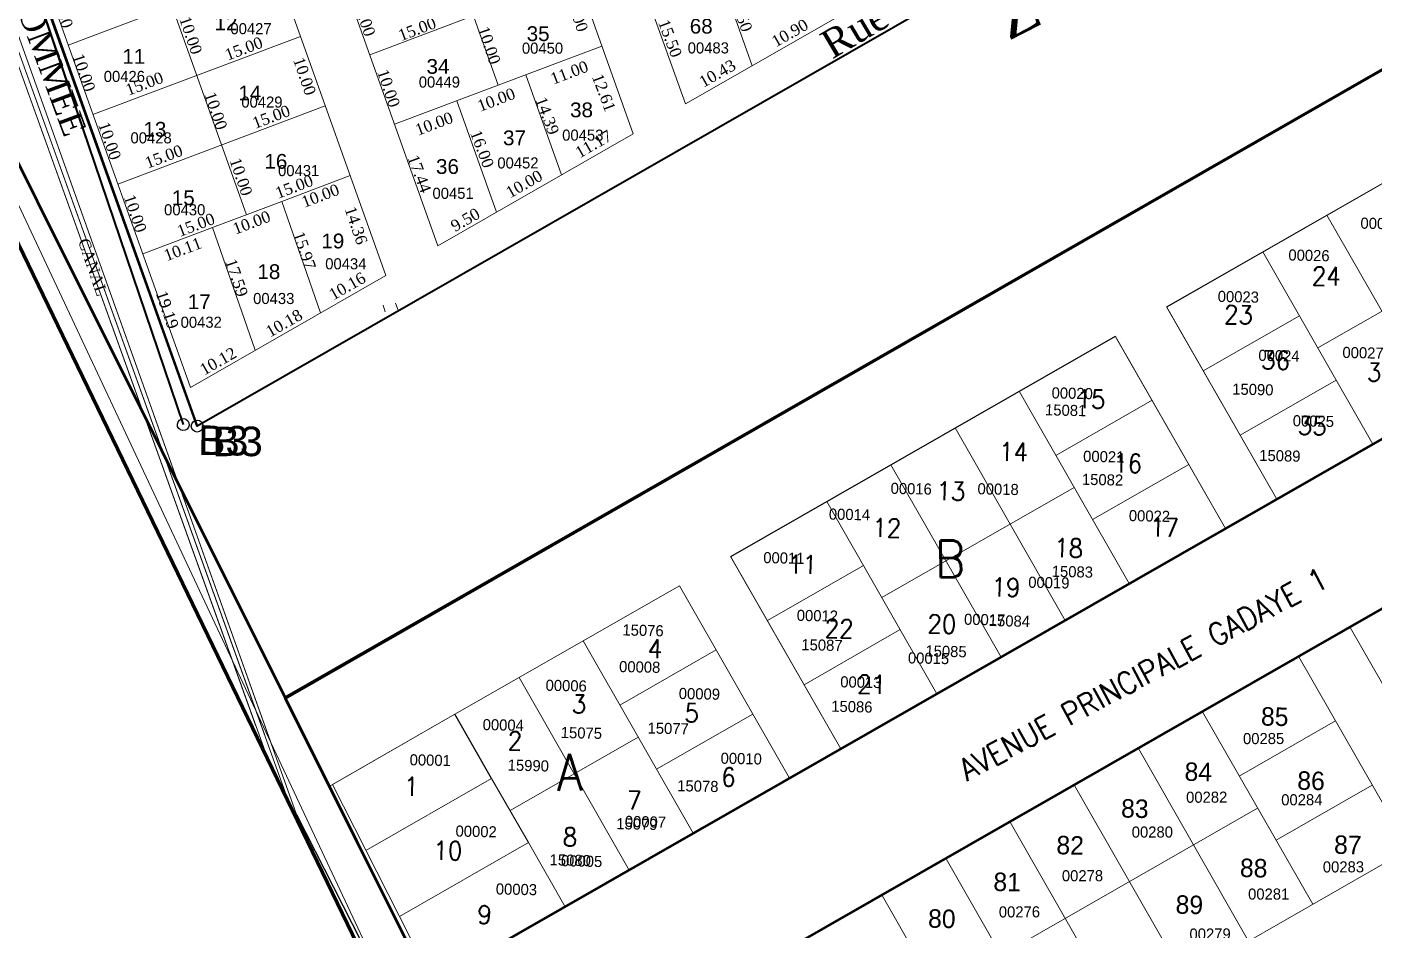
# Model space of a CAD drawing. Header units: metres. Extents: x 245225 to 248406, y 1633796 to 1637634.
# Drawn here: x 245535.7 to 245718.1, y 1636589.2 to 1636711.4 of the extents above; entities that cross this region are included whole.
import ezdxf
from ezdxf.enums import TextEntityAlignment as Align

# ---------------------------------------------------------------- set-up
doc = ezdxf.new("R2010")
doc.units = ezdxf.units.M
doc.header["$MEASUREMENT"] = 0
doc.linetypes.add('DGN Style 6', pattern=[0.997639, 0.000525, -0.209808, 0.367165, -0.209808, 0.000525, -0.209808])
for name, color, linetype, lineweight in [('10182dp', 2, 'Continuous', 0), ('LIMITES TITRES FONCIERS', 7, 'Continuous', 0), ('SUP COLLEC1', 90, 'Continuous', 0), ('Toponymie', 7, 'Continuous', 30)]:
    doc.layers.add(name, color=color, linetype=linetype, lineweight=lineweight)
for name, color, linetype in [('A_revoir_niveau_0', 7, 'Continuous'), ('historique_numero_parcelle', 7, 'Continuous'), ('limites_sections', 7, 'Continuous'), ('numero_parcelle', 7, 'Continuous')]:
    doc.layers.add(name, color=color, linetype=linetype)
doc.layers.add('Limites_Communes', color=7, linetype='Continuous', lineweight=211, plot=False)
doc.layers.add('LIMITES_PARCELLES', color=7, linetype='Continuous', lineweight=0, true_color=0xffffff)
doc.styles.get("Standard").update_dxf_attribs({"font": 'txt.shx'})
doc.styles.add('Style-FANCY', font='FANCY.shx')
doc.styles.add('Style-STANDARD', font='STANDARD.shx')
doc.styles.add('Style-Times New Roman', font='times.ttf')
doc.styles.add('Style-WORKING', font='WORKING.shx')

# ---------------------------------------------------------------- blocks, each defined once
blk = doc.blocks.new('$U1090_2_1')
at = {"color": 0, "linetype": 'Continuous', "lineweight": 0, "style": 'Style-WORKING'}
blk.add_text('84', height=0.2499, dxfattribs=at).set_placement((6339.9792, 5761.8773))
blk = doc.blocks.new('$U1091_2_1')
at = {"color": 0, "linetype": 'Continuous', "lineweight": 0, "style": 'Style-WORKING'}
blk.add_text('88', height=0.2499, dxfattribs=at).set_placement((6340.7583, 5760.5929))
blk = doc.blocks.new('$U1093_2_1')
at = {"color": 0, "linetype": 'Continuous', "lineweight": 0, "style": 'Style-WORKING'}
blk.add_text('80', height=0.2499, dxfattribs=at).set_placement((6336.5544, 5759.8111))
blk = doc.blocks.new('$U1094_2_1')
at = {"color": 0, "linetype": 'Continuous', "lineweight": 0, "style": 'Style-WORKING'}
blk.add_text('81', height=0.2499, dxfattribs=at).set_placement((6337.4266, 5760.3276))
blk = doc.blocks.new('$U1096_2_1')
at = {"color": 0, "linetype": 'Continuous', "lineweight": 0, "style": 'Style-WORKING'}
blk.add_text('89', height=0.2499, dxfattribs=at).set_placement((6339.8993, 5760.0767))
blk = doc.blocks.new('$U1098_2_1')
at = {"color": 0, "linetype": 'Continuous', "lineweight": 0, "style": 'Style-WORKING'}
blk.add_text('82', height=0.2499, dxfattribs=at).set_placement((6338.268, 5760.8442))
blk = doc.blocks.new('$U1099_2_1')
at = {"color": 0, "linetype": 'Continuous', "lineweight": 0, "style": 'Style-WORKING'}
blk.add_text('83', height=0.2499, dxfattribs=at).set_placement((6339.1319, 5761.3608))
blk = doc.blocks.new('$U1104_2_1')
at = {"color": 0, "linetype": 'Continuous', "lineweight": 0, "style": 'Style-WORKING'}
blk.add_text('87', height=0.2499, dxfattribs=at).set_placement((6342.0253, 5760.936))
blk = doc.blocks.new('$U1105_2_1')
at = {"color": 0, "linetype": 'Continuous', "lineweight": 0, "style": 'Style-WORKING'}
blk.add_text('86', height=0.2499, dxfattribs=at).set_placement((6341.5077, 5761.7919))
blk = doc.blocks.new('$U1106_2_1')
at = {"color": 0, "linetype": 'Continuous', "lineweight": 0, "style": 'Style-WORKING'}
blk.add_text('85', height=0.2499, dxfattribs=at).set_placement((6340.9962, 5762.6482))
blk = doc.blocks.new('*U571')
at = {"layer": 'LIMITES TITRES FONCIERS', "color": 5, "linetype": 'Continuous', "lineweight": 53, "flags": 128}
blk.add_lwpolyline([(-220.886155, -16.798387), (-150.631459, -149.738903), (220.886211, 74.538191), (179.075952, 149.738863), (-2.488738, 67.013773)], dxfattribs=at)
blk = doc.blocks.new('*U572')
at = {"layer": 'LIMITES TITRES FONCIERS', "color": 5, "lineweight": 53, "flags": 128}
blk.add_lwpolyline([(181.78, 163.185), (220.59, 93.355), (121.56, -75.825), (91.56, -112.825), (61.56, -136.825), (-108.04, -218.565), (-190.96, -61.675), (181.78, 163.185)], close=True, dxfattribs=at)
at = {"layer": 'LIMITES TITRES FONCIERS', "color": 5, "lineweight": 53}
blk.add_3dface([(150.99, 218.565), (172.07, 180.645), (-200.3, -43.995), (-220.59, -5.595)], dxfattribs=at)

msp = doc.modelspace()

# ---------------------------------------------------------------- linework, layer by layer
at = {"layer": '10182dp', "color": 0, "linetype": 'Continuous'}
for p, q in [((245630.977904, 1636639.748193), (245683.046664, 1636669.555308)), ((245576.613431, 1636608.626881), (245593.66196, 1636618.386427))]:
    msp.add_line(p, q, dxfattribs=at)
at = {"layer": '10182dp', "color": 0, "lineweight": -2}
msp.add_line((245598.629812, 1636609.7083), (245593.66196, 1636618.386427), dxfattribs=at)
at = {"layer": 'A_revoir_niveau_0', "color": 7, "linetype": 'Continuous', "lineweight": 0}
for p, q in [((245512.728451, 1636788.980526), (245557.84767, 1636662.620332)), ((245596.248949, 1636757.290419, -0.044452), (245617.797504, 1636696.941852, 0.135481)), ((245569.08347, 1636744.156714, -0.036875), (245591.349019, 1636681.800141, 0.149045)), ((245561.839342, 1636740.654392, -0.034855), (245584.29609, 1636677.762352, 0.152662)), ((245586.065391, 1636741.203867, -0.01228), (245599.518442, 1636703.527451, 0.100055)), ((245611.305126, 1636738.914432, 0.018759), (245624.850433, 1636700.979642, 0.131864)), ((245551.977032, 1636723.668156), (245565.430083, 1636685.99174, 0.112335)), ((245629.026008, 1636719.817256, 0.086507), (245633.901993, 1636706.161644, 0.127222)), ((245568.37041, 1636612.238112), (245532.0695, 1636713.0379)), ((245566.681159, 1636616.928799), (245532.0695, 1636713.0379)), ((245571.281398, 1636606.220881), (245532.728094, 1636713.275079)), ((245567.913042, 1636615.574077), (245532.728094, 1636713.275079)), ((245533.3782, 1636713.644), (245572.225104, 1636604.849956)), ((245533.3782, 1636713.644), (245568.708031, 1636614.699815)), ((245689.989165, 1636673.52959), (245750.736051, 1636708.304558)), ((245603.261496, 1636704.939769, 0.100055), (245608.099726, 1636691.389892, 0.140455)), ((245593.903861, 1636701.408975, 0.100055), (245599.283565, 1636686.342655, 0.144976)), ((245710.458134, 1636667.964179), (245745.17064, 1636687.835589)), ((245726.588039, 1636659.914842), (245711.684481, 1636685.949221)), ((245704.892723, 1636647.49521), (245765.639609, 1636682.270178)), ((245717.909912, 1636654.946989), (245703.006355, 1636680.981369)), ((245704.892723, 1636647.49521), (245689.989165, 1636673.52959)), ((245694.957017, 1636664.851463), (245707.974207, 1636672.303242)), ((245630.977904, 1636639.748193), (245683.046664, 1636669.555308)), ((245697.950221, 1636643.520928), (245683.046664, 1636669.555308)), ((245684.933031, 1636636.069149), (245670.029474, 1636662.103529)), ((245699.92487, 1636656.173337), (245712.94206, 1636663.625116)), ((245674.997326, 1636653.425403), (245688.014516, 1636660.877181)), ((245676.254905, 1636631.101297), (245661.351347, 1636657.135677)), ((245667.576778, 1636626.133444), (245652.673221, 1636652.167824)), ((245679.965179, 1636644.747276), (245692.982369, 1636652.199055)), ((245651.446873, 1636634.182782), (245677.481253, 1636649.086339)), ((245658.898652, 1636621.165592), (245643.995094, 1636647.199972)), ((245645.881462, 1636613.713813), (245697.950221, 1636643.520928)), ((245645.881462, 1636613.713813), (245630.977904, 1636639.748193)), ((245635.945757, 1636631.070066), (245648.962946, 1636638.521845)), ((245593.66196, 1636618.386427), (245624.035403, 1636635.773911)), ((245638.93896, 1636609.739531), (245624.035403, 1636635.773911)), ((245640.913609, 1636622.39194), (245653.930799, 1636629.843718)), ((245625.92177, 1636602.287752), (245611.018213, 1636628.322132)), ((245615.986065, 1636619.644005), (245629.003255, 1636627.095784)), ((245617.243644, 1636597.3199), (245602.340086, 1636623.354279)), ((245577.090472, 1636608.899966), (245593.66196, 1636618.386427)), ((245598.629812, 1636609.7083), (245593.66196, 1636618.386427)), ((245620.953918, 1636610.965879), (245633.971108, 1636618.417658)), ((245601.113738, 1636605.369237), (245618.469992, 1636615.304942)), ((245581.620253, 1636599.971062), (245598.629812, 1636609.7083)), ((245598.629812, 1636609.7083), (245603.597665, 1636601.030174)), ((245608.565517, 1636592.352047), (245638.93896, 1636609.739531)), ((245590.679815, 1636582.113255), (245577.090472, 1636608.899966)), ((245586.150034, 1636591.042159), (245603.597665, 1636601.030174)), ((245608.565517, 1636592.352047), (245603.597665, 1636601.030174)), ((245578.477365, 1636591.346273), (245665.307302, 1636416.334677)), ((245590.679815, 1636582.113255), (245608.565517, 1636592.352047))]:
    msp.add_line(p, q, dxfattribs=at)
at = {"layer": 'A_revoir_niveau_0', "color": 7, "linetype": 'Continuous', "lineweight": 30}
msp.add_line((245572.225104, 1636604.849956), (245666.809183, 1636418.852631), dxfattribs=at)
at = {"layer": 'A_revoir_niveau_0', "color": 5, "linetype": 'Continuous', "lineweight": 40, "flags": 128}
msp.add_lwpolyline([(245904.959091, 1636911.461804), (245930.174433, 1636870.015722), (245558.774122, 1636657.389392), (245538.087021, 1636715.325371), (245520.969777, 1636762.92637), (245579.818956, 1636789.440258), (245596.181416, 1636760.857858), (245630.890655, 1636780.716536), (245645.799611, 1636754.679451), (245738.660151, 1636806.92273), (245723.770592, 1636833.859662), (245904.959091, 1636911.461804)], close=True, dxfattribs=at)
at = {"layer": 'A_revoir_niveau_0', "color": 7, "linetype": 'Continuous', "lineweight": 0}
for points in [[(245690.01002, 1636673.493159), (245750.757288, 1636708.267839), (245765.634069, 1636682.279855), (245704.886801, 1636647.505175)], [(245631.000621, 1636639.708509), (245683.069732, 1636669.51539), (245697.946818, 1636643.526873), (245645.877708, 1636613.719992)]]:
    msp.add_3dface(points, dxfattribs=at)
at = {"layer": 'LIMITES TITRES FONCIERS', "color": 5, "linetype": 'Continuous', "lineweight": 53}
msp.add_3dface([(245570.711604, 1636620.550182), (245947.259177, 1636836.275747), (245967.483836, 1636797.856792), (245590.07586, 1636581.7879)], dxfattribs=at)
at = {"layer": 'Limites_Communes', "color": 210, "lineweight": 80, "flags": 128}
msp.add_lwpolyline([(245735.1907, 1636182.4264), (245737.0861, 1636220.9674), (245735.2556, 1636239.0143), (245707.1038, 1636298.2282), (245667.8308, 1636399.1458), (245610.4254, 1636525.3073), (245591.9622, 1636563.4721), (245540.6052, 1636669.6309), (245473.0182, 1636809.3381), (245335.4487, 1637145.601), (245779.4502, 1637342.6846), (245848.75, 1637373.75), (245979.1715, 1637415.3337), (246366.25, 1637538.75), (246605.2718, 1637633.7039), (246913.4298, 1637003.726)], dxfattribs=at)
at = {"layer": 'limites_parcelles', "color": 7, "linetype": 'Continuous', "lineweight": 13}
msp.add_line((245599.016398, 1636563.902091), (245976.808776, 1636780.165926), dxfattribs=at)
at = {"layer": 'limites_parcelles', "color": 7, "lineweight": 0}
for p, q in [((245569.376748, 1636719.545243, 0.028084), (245541.303843, 1636708.95286, 0.028084)), ((245582.118727, 1636707.650364, 0.071971), (245610.191632, 1636718.242747, 0.071971)), ((245572.74001, 1636710.126139, 0.056167), (245544.667105, 1636699.533756, 0.056167)), ((245585.481989, 1636698.23126, 0.100055), (245613.554894, 1636708.823643, 0.100055)), ((245576.103273, 1636700.707035, 0.084251), (245548.030368, 1636690.114652, 0.084251)), ((245579.466536, 1636691.287932, 0.112335), (245570.231873, 1636687.803537, 0.112335)), ((245570.231873, 1636687.803537, 0.112335), (245560.858139, 1636684.266668, 0.112335)), ((245570.231873, 1636687.803537, 0.112335), (245575.478317, 1636672.714192, 0.157185)), ((245560.858139, 1636684.266668, 0.112335), (245551.39363, 1636680.695548, 0.112335)), ((245566.63511, 1636667.651471, 0.16172), (245560.858139, 1636684.266668, 0.112335)), ((245584.229136, 1636672.84483, -1.527479), (245583.923401, 1636673.775642, -1.527735)), ((245585.953778, 1636673.078477), (245585.633787, 1636674.004486))]:
    msp.add_line(p, q, dxfattribs=at)
at = {"layer": 'limites_parcelles', "color": 7, "linetype": 'Continuous', "lineweight": 0}
for p, q in [((245714.820881, 1636630.140099), (245805.946555, 1636682.304656)), ((245729.724463, 1636604.10392), (245714.820881, 1636630.140099)), ((245616.752343, 1636574.000519), (245707.87804, 1636626.166075)), ((245722.781621, 1636600.129895), (245707.87804, 1636626.166075)), ((245709.764531, 1636592.678082), (245694.859927, 1636618.713284)), ((245699.828469, 1636610.035209), (245712.845559, 1636617.487023)), ((245701.085456, 1636587.709563), (245686.180875, 1636613.745765)), ((245692.407404, 1636582.74202), (245677.5028, 1636608.777223)), ((245704.795989, 1636601.356157), (245717.814078, 1636608.807948)), ((245624.204157, 1636560.983429), (245702.311718, 1636605.695195)), ((245683.728329, 1636577.773501), (245668.823748, 1636603.809703)), ((245631.656947, 1636547.965316), (245722.781621, 1636600.129895)), ((245675.049254, 1636572.804982), (245660.145673, 1636598.841161)), ((245666.371201, 1636567.83744), (245651.466621, 1636593.873642))]:
    msp.add_line(p, q, dxfattribs=at)
at = {"layer": 'limites_sections', "lineweight": 13, "flags": 128}
msp.add_lwpolyline([(245719.42, 1636353.986), (245698.595, 1636337.993), (245511.761, 1636735.908), (245496.981, 1636773.187), (245560.123, 1636802.218), (245677.175, 1636862.609), (245799.571, 1636923.569), (245873.298, 1636959.841), (245895.178, 1636920.691), (245957.845, 1636823.563), (246030.023, 1636685.769), (246046.154, 1636659.835), (246025.889, 1636623.421), (245978.663, 1636538.563), (245960.384, 1636515.714), (245916.796, 1636464.041), (245868.99, 1636432.405), (245787.087, 1636391.629), (245738.227, 1636368.429), (245719.42, 1636353.986)], close=True, dxfattribs=at)
at = {"layer": 'SUP COLLEC1', "color": 7, "linetype": 'Continuous', "lineweight": 0}
for p, q in [((245930.174, 1636870.01), (245558.774, 1636657.389)), ((245556.886017, 1636657.598364, -3.718182), (245520.710016, 1636763.704365, -3.837219)), ((245558.774, 1636657.389), (245520.97, 1636762.926)), ((245653.943767, 1636717.635524, 0.116943), (245624.850433, 1636700.979642, 0.131864)), ((245617.797504, 1636696.941852, 0.135481), (245591.349019, 1636681.800141, 0.149045)), ((245584.29609, 1636677.762352, 0.152662), (245557.847605, 1636662.620641, 0.166226))]:
    msp.add_line(p, q, dxfattribs=at)
at = {"layer": 'SUP COLLEC1', "color": 1, "linetype": 'Continuous', "lineweight": 30}
msp.add_line((245930.174415, 1636870.015632), (245558.774104, 1636657.389302), dxfattribs=at)
at = {"layer": 'SUP COLLEC1', "color": 7, "linetype": 'Continuous', "lineweight": 40}
msp.add_line((245537.092578, 1636715.845943, -3.779077), (245556.886126, 1636657.598664, -3.718168), dxfattribs=at)
at = {"layer": 'SUP COLLEC1', "color": 1, "linetype": 'Continuous', "lineweight": 40}
msp.add_line((245538.087003, 1636715.32528), (245558.774104, 1636657.389302), dxfattribs=at)
at = {"layer": 'SUP COLLEC1', "color": 7, "linetype": 'Continuous', "lineweight": 30, "extrusion": (-0.0676744538426688, -0.0219540422172347, 0.9974658832899601)}
msp.add_circle((-1481015.594442, 736734.200847, -52552.886918), 0.8000000000000046, dxfattribs=at)
at = {"layer": 'SUP COLLEC1', "color": 7, "linetype": 'Continuous', "lineweight": 30}
msp.add_circle((245558.774104, 1636657.389302), 0.8, dxfattribs=at)
at = {"layer": 'SUP COLLEC1', "linetype": 'Continuous', "lineweight": 40}
msp.add_3dface([(245893.276, 1636930.665), (245930.174, 1636870.01), (245558.774, 1636657.389), (245520.97, 1636762.926)], dxfattribs=at)

# ---------------------------------------------------------------- block references
at = {"layer": 'LIMITES TITRES FONCIERS', "color": 5, "linetype": 'Continuous', "lineweight": 53, "rotation": 358.6901}
msp.add_blockref('*U571', (245724.72674, 1636766.806508), dxfattribs=at)
msp.add_blockref('*U571', (245724.72674, 1636766.806508), dxfattribs=at)
at = {"layer": 'LIMITES TITRES FONCIERS', "color": 5, "lineweight": 53, "rotation": 358.690123}
msp.add_blockref('*U572', (245791.329628, 1636621.192749), dxfattribs=at)
at = {"layer": 'limites_parcelles', "color": 7, "linetype": 'Continuous', "lineweight": 0, "xscale": 10, "yscale": 10, "zscale": 10, "rotation": 358.687592}
for name in ['$U1106_2_1', '$U1106_2_1', '$U1106_2_1', '$U1106_2_1', '$U1106_2_1', '$U1106_2_1', '$U1090_2_1', '$U1090_2_1', '$U1090_2_1', '$U1090_2_1', '$U1090_2_1', '$U1090_2_1', '$U1105_2_1', '$U1105_2_1', '$U1105_2_1', '$U1105_2_1', '$U1105_2_1', '$U1105_2_1', '$U1099_2_1', '$U1099_2_1', '$U1099_2_1', '$U1099_2_1', '$U1099_2_1', '$U1099_2_1', '$U1098_2_1', '$U1098_2_1', '$U1098_2_1', '$U1098_2_1', '$U1098_2_1', '$U1098_2_1', '$U1104_2_1', '$U1104_2_1', '$U1104_2_1', '$U1104_2_1', '$U1104_2_1', '$U1104_2_1', '$U1091_2_1', '$U1091_2_1', '$U1091_2_1', '$U1091_2_1', '$U1091_2_1', '$U1091_2_1', '$U1094_2_1', '$U1094_2_1', '$U1094_2_1', '$U1094_2_1', '$U1094_2_1', '$U1094_2_1', '$U1096_2_1', '$U1096_2_1', '$U1096_2_1', '$U1096_2_1', '$U1096_2_1', '$U1096_2_1', '$U1093_2_1', '$U1093_2_1', '$U1093_2_1', '$U1093_2_1', '$U1093_2_1', '$U1093_2_1']:
    msp.add_blockref(name, (180989.543124, 1580457.839142), dxfattribs=at)

# ---------------------------------------------------------------- texts
at = {"layer": 'historique_numero_parcelle', "color": 3, "extrusion": (-0.0009914206206706, 0.002627553901933, 0.9999960565150471), "style": 'Style-FANCY'}
for s, p in [('00427', (245565.938991, 1636706.162434, 4057.134367)), ('00450', (245605.391861, 1636703.519668, 4057.134367)), ('00483', (245627.831757, 1636703.555058, 4057.134367)), ('00426', (245548.793186, 1636699.695792, 4057.134367)), ('00449', (245591.432129, 1636698.933614, 4057.134367)), ('00429', (245567.411692, 1636696.226773, 4057.134367)), ('00428', (245552.411492, 1636691.385512, 4057.134367)), ('00453', (245610.843915, 1636691.752417, 4057.134367)), ('00452', (245602.064074, 1636687.990298, 4057.134367)), ('00431', (245572.384334, 1636686.952723, 4057.134367)), ('00451', (245593.289489, 1636683.881396, 4057.134367)), ('00430', (245556.960295, 1636681.651133, 4057.134367)), ('00434', (245578.771221, 1636674.341203, 4057.134367)), ('00433', (245569.01712, 1636669.645788, 4057.134367)), ('00432', (245559.197989, 1636666.435614, 4057.134367))]:
    msp.add_text(s, height=1.499994, rotation=7.5e-05, dxfattribs=at).set_placement(p, align=Align.MIDDLE_CENTER)
at = {"layer": 'historique_numero_parcelle', "color": 92, "linetype": 'Continuous', "lineweight": 0, "style": 'Style-FANCY'}
for s, rotation, p in [('00028', 358.798932, (245719.021062, 1636684.801279)), ('00026', 358.798932, (245709.261173, 1636680.493221)), ('00023', 358.798932, (245699.697181, 1636674.889253)), ('00024', 358.798932, (245705.200003, 1636666.91621)), ('00027', 358.798932, (245716.577349, 1636667.308406)), ('00020', 358.798932, (245677.212348, 1636661.835931)), ('00025', 358.798932, (245709.856469, 1636658.066296)), ('00021', 358.798932, (245681.480791, 1636653.257861)), ('00016', 358.798932, (245655.423749, 1636648.918022)), ('00018', 358.798932, (245667.184545, 1636648.858337)), ('00014', 358.798932, (245647.063224, 1636645.431787)), ('00022', 358.798932, (245687.667676, 1636645.226143)), ('00011', 358.798932, (245638.185829, 1636639.543179)), ('00019', 358.798932, (245674.053086, 1636636.210084)), ('00012', 358.798932, (245642.719375, 1636631.730993)), ('00017', 358.798932, (245665.361242, 1636631.203984)), ('00008', 358.798932, (245618.669643, 1636624.798166)), ('00015', 358.798932, (245657.764494, 1636625.974341)), ('00013', 358.798932, (245648.604673, 1636622.73661)), ('00006', 358.798932, (245608.721096, 1636622.268979)), ('00009', 358.798932, (245626.750153, 1636621.15915)), ('00004', 358.798932, (245600.202786, 1636616.945919)), ('00285', 0.1323, (245703.116745, 1636615.108706)), ('00001', 358.798932, (245590.31836, 1636612.18505)), ('00010', 358.798932, (245632.410774, 1636612.400636)), ('00282', 0.1323, (245695.414745, 1636607.173706)), ('00284', 0.1323, (245708.290606, 1636606.828869)), ('00007', 358.798932, (245619.447315, 1636603.846396)), ('00002', 358.798932, (245596.532694, 1636602.539256)), ('00280', 0.1323, (245688.056745, 1636602.459706)), ('00005', 358.798932, (245610.813171, 1636598.525869)), ('00283', 0.1323, (245713.923745, 1636597.744706)), ('00278', 0.1323, (245678.602553, 1636596.547047)), ('00003', 358.798932, (245601.984877, 1636594.705265)), ('00281', 0.1323, (245703.806641, 1636594.065283)), ('00276', 0.1323, (245670.066506, 1636591.654534)), ('00279', 0.1323, (245695.874745, 1636588.660706))]:
    msp.add_text(s, height=1.499994, rotation=rotation, dxfattribs=at).set_placement(p, align=Align.MIDDLE_CENTER)
at = {"layer": 'limites_parcelles', "color": 7, "linetype": 'DGN Style 6', "lineweight": 0, "insert": (245531.805315, 1636720.525126), "char_height": 3.2768, "attachment_point": 8, "rotation": 290.31357704240725}
msp.add_mtext('\\fTimes New Roman|b0|i0|c00|p23;RUE NON DENOMMEE', dxfattribs=at)
at = {"layer": 'limites_parcelles', "color": 7, "lineweight": 0, "extrusion": (-0.0009914206206709, 0.0026275539019329, 0.9999960565150471), "char_height": 1.55, "attachment_point": 8, "text_direction": (0.323134017609835, -0.9463490515731857, 0.0028070001529730917), "line_spacing_factor": 0.864913}
for s, insert in [('\\fSylfaen|b0|i0|c00|p23;10.00', (245539.676357, 1636713.562932, 0.014357)), ('\\fSylfaen|b0|i0|c00|p23;10.00', (245580.590431, 1636712.45076, 0.057842)), ('\\fSylfaen|b0|i0|c00|p23;10.00', (245609.389801, 1636713.064909, 0.084781)), ('\\fSylfaen|b0|i0|c00|p23;10.00', (245557.142958, 1636710.020837, 0.040981)), ('\\fSylfaen|b0|i0|c00|p23;10.00', (245597.536338, 1636708.663761, 0.084594)), ('\\fSylfaen|b0|i0|c00|p23;10.00', (245583.92559, 1636702.85479, 0.086363)), ('\\fSylfaen|b0|i0|c00|p23;10.00', (245560.54563, 1636699.8011, 0.071207)), ('\\fSylfaen|b0|i0|c00|p23;10.00', (245546.169831, 1636695.735247, 0.067638)), ('\\fSylfaen|b0|i0|c00|p23;10.00', (245563.946908, 1636690.878153, 0.098025)), ('\\fSylfaen|b0|i0|c00|p23;10.00', (245549.63402, 1636685.903445, 0.096906)), ('\\fSylfaen|b0|i0|c00|p23;14.36', (245579.53202, 1636684.281944, 0.130808)), ('\\fSylfaen|b0|i0|c00|p23;15.97', (245572.537529, 1636680.903573, 0.132751)), ('\\fSylfaen|b0|i0|c00|p23;17.59', (245563.354906, 1636677.208555, 0.133356)), ('\\fSylfaen|b0|i0|c00|p23;19.19', (245553.971338, 1636672.874174, 0.135442))]:
    msp.add_mtext(s, dxfattribs=dict(at, insert=insert))
at = {"layer": 'limites_parcelles', "color": 7, "lineweight": 0, "extrusion": (-0.0009914206206711, 0.0026275539019327, 0.9999960565150471), "char_height": 1.55, "attachment_point": 8, "text_direction": (0.35302193633797135, -0.9356108312771036, 0.002807999493620861), "line_spacing_factor": 0.864913}
for s, insert in [('\\fSylfaen|b0|i0|c00|p23;14.50', (245631.571709, 1636713.027625, 0.106871)), ('\\fSylfaen|b0|i0|c00|p23;15.50', (245622.030802, 1636709.575788, 0.106482)), ('\\fSylfaen|b0|i0|c00|p23;12.61', (245613.071688, 1636702.227561, 0.116907)), ('\\fSylfaen|b0|i0|c00|p23;14.39', (245605.416405, 1636699.105875, 0.11752)), ('\\fSylfaen|b0|i0|c00|p23;16.00', (245596.587427, 1636694.616262, 0.120564)), ('\\fSylfaen|b0|i0|c00|p23;17.44', (245588.108806, 1636691.249049, 0.121005))]:
    msp.add_mtext(s, dxfattribs=dict(at, insert=insert))
at = {"layer": 'limites_parcelles', "color": 7, "lineweight": 0, "extrusion": (-0.0009914206206707, 0.0026275539019329, 0.9999960565150471), "char_height": 1.55, "line_spacing_factor": 0.864913}
for s, insert, attachment_point, text_direction in [('\\fSylfaen|b0|i0|c00|p23;15.00', (245588.827319, 1636710.359841, 0.071503), 8, (0.935614688087634, 0.35302288231031015, 0)), ('\\fSylfaen|b0|i0|c00|p23;10.00', (245574.050849, 1636704.993091, 0.070954), 2, (0.323134017609835, -0.9463490515731857, 0.0028070001529730917)), ('\\fSylfaen|b0|i0|c00|p23;11.00', (245609.418957, 1636704.482841, 0.10736), 8, (0.935614688087634, 0.35302288231031015, 0)), ('\\fSylfaen|b0|i0|c00|p23;10.00', (245599.534962, 1636700.805884, 0.107222), 8, (0.935614688087634, 0.35302288231031015, 0))]:
    msp.add_mtext(s, dxfattribs=dict(at, insert=insert, attachment_point=attachment_point, text_direction=text_direction))
at = {"layer": 'limites_parcelles', "color": 7, "lineweight": 0, "extrusion": (-0.0009914206206707, 0.002627553901933, 0.9999960565150471), "char_height": 1.55, "attachment_point": 2, "text_direction": (0.8688707311353793, 0.4950388468144604, -0.00043899986415524457), "line_spacing_factor": 0.864913}
for s, insert in [('\\fSylfaen|b0|i0|c00|p23;10.90', (245638.606615, 1636711.265756, 0.118475)), ('\\fSylfaen|b0|i0|c00|p23;10.43', (245628.796639, 1636705.794041, 0.123126)), ('\\fSylfaen|b0|i0|c00|p23;11.17', (245612.027711, 1636696.236079, 0.131615)), ('\\fSylfaen|b0|i0|c00|p23;10.00', (245602.638162, 1636690.834514, 0.136499)), ('\\fSylfaen|b0|i0|c00|p23;9.50', (245594.675778, 1636685.992721, 0.141327)), ('\\fSylfaen|b0|i0|c00|p23;10.18', (245570.143006, 1636671.997961, 0.153777)), ('\\fSylfaen|b0|i0|c00|p23;10.12', (245561.219682, 1636666.857603, 0.158437))]:
    msp.add_mtext(s, dxfattribs=dict(at, insert=insert))
at = {"layer": 'limites_parcelles', "color": 7, "lineweight": 0, "extrusion": (-0.0009914206206707, 0.0026275539019328, 0.9999960565150471), "char_height": 1.55, "text_direction": (0.935614688087634, 0.35302288231031015, 0), "line_spacing_factor": 0.864913}
for s, insert, attachment_point in [('\\fSylfaen|b0|i0|c00|p23;15.00', (245564.804777, 1636709.209284, 0.050709), 2), ('\\fSylfaen|b0|i0|c00|p23;15.00', (245551.352668, 1636704.457101, 0.049859), 2), ('\\fSylfaen|b0|i0|c00|p23;15.00', (245568.514134, 1636699.970538, 0.078662), 2), ('\\fSylfaen|b0|i0|c00|p23;10.00', (245591.109262, 1636697.561511, 0.107394), 8), ('\\fSylfaen|b0|i0|c00|p23;15.00', (245553.975558, 1636694.592216, 0.07838), 2), ('\\fSylfaen|b0|i0|c00|p23;15.00', (245571.631321, 1636690.515543, 0.106596), 2), ('\\fSylfaen|b0|i0|c00|p23;10.00', (245575.162454, 1636689.295717, 0.113302), 2), ('\\fSylfaen|b0|i0|c00|p23;15.00', (245558.321769, 1636685.356093, 0.106958), 2), ('\\fSylfaen|b0|i0|c00|p23;10.00', (245565.850001, 1636685.66695, 0.113605), 2), ('\\fSylfaen|b0|i0|c00|p23;10.11', (245556.529262, 1636682.059516, 0.113843), 2)]:
    msp.add_mtext(s, dxfattribs=dict(at, insert=insert, attachment_point=attachment_point))
at = {"layer": 'limites_parcelles', "color": 7, "lineweight": 0, "extrusion": (-0.0009914206206705, 0.002627553901933, 0.9999960565150471), "insert": (245542.693289, 1636704.975281, 0.039913), "char_height": 1.55, "attachment_point": 8, "text_direction": (0.323134017609835, -0.9463490515731857, 0.0028070001529730917), "line_spacing_factor": 0.864913}
msp.add_mtext('\\fSylfaen|b0|i0|c00|p23;10.00', dxfattribs=at)
at = {"layer": 'limites_parcelles', "color": 7, "lineweight": 0, "insert": (245543.90502, 1636678.63352), "char_height": 1.55, "attachment_point": 8, "rotation": 288.85267473540927, "line_spacing_factor": 0.864913}
msp.add_mtext('\\fSylfaen|b0|i0|c00|p23;CANAL', dxfattribs=at)
at = {"layer": 'limites_parcelles', "color": 7, "lineweight": 0, "extrusion": (-0.0009914206206706, 0.0026275539019329, 0.9999960565150471), "insert": (245578.694154, 1636677.015636, 0.149071), "char_height": 1.55, "attachment_point": 2, "text_direction": (0.8688707311353793, 0.4950388468144604, -0.00043899986415524457), "line_spacing_factor": 0.864913}
msp.add_mtext('\\fSylfaen|b0|i0|c00|p23;10.16', dxfattribs=at)
at = {"layer": 'numero_parcelle', "color": 2, "linetype": 'Continuous', "lineweight": 13, "style": 'Style-FANCY'}
for s, p in [('15090', (245698.857912, 1636661.66112)), ('15081', (245673.52259, 1636658.8479)), ('15089', (245702.518115, 1636652.688519)), ('15082', (245678.513308, 1636649.452224)), ('15083', (245674.427442, 1636636.999929)), ('15084', (245665.904125, 1636630.338459)), ('15076', (245616.31631, 1636629.065074)), ('15087', (245640.53622, 1636627.070874)), ('15085', (245657.326082, 1636626.224952)), ('15086', (245644.584517, 1636618.742417)), ('15075', (245607.970787, 1636615.183439)), ('15077', (245619.719134, 1636615.792225)), ('15990', (245600.789268, 1636610.775356)), ('15078', (245623.73359, 1636607.986697)), ('15079', (245615.481904, 1636602.85332)), ('15080', (245606.459734, 1636597.965938))]:
    msp.add_text(s, height=1.5, rotation=358.666632, dxfattribs=at).set_placement(p)
at = {"layer": 'SUP COLLEC1', "color": 7, "linetype": 'Continuous', "lineweight": 40, "extrusion": (-0.0009914206206706, 0.002627553901933, 0.9999960565150471), "char_height": 2, "attachment_point": 5, "text_direction": (0.9999995089593616, 9.999995089593617e-07, 0.0009909995133787273), "line_spacing_factor": 0.6}
for s, insert in [('\\fArial|b0|i0|c00|p39;12', (245562.667179, 1636711.95448, 0.041377)), ('\\fArial|b0|i0|c00|p39;35', (245604.920558, 1636710.480209, 0.087142)), ('\\fArial|b0|i0|c00|p39;68', (245626.996328, 1636711.491204, 0.106372)), ('\\fArial|b0|i0|c00|p39;11', (245550.190662, 1636707.412357, 0.040942)), ('\\fArial|b0|i0|c00|p39;34', (245591.363824, 1636706.04623, 0.085352)), ('\\fArial|b0|i0|c00|p39;14', (245565.901068, 1636702.457966, 0.069536)), ('\\fArial|b0|i0|c00|p39;38', (245610.794227, 1636700.165849, 0.120067)), ('\\fArial|b0|i0|c00|p39;13', (245553.046474, 1636697.537333, 0.069721)), ('\\fArial|b0|i0|c00|p39;37', (245601.720396, 1636696.380748, 0.121016)), ('\\fArial|b0|i0|c00|p39;16', (245569.418514, 1636693.19802, 0.097354)), ('\\fArial|b0|i0|c00|p39;36', (245592.646564, 1636692.501019, 0.122214)), ('\\fArial|b0|i0|c00|p39;15', (245556.887985, 1636688.277388, 0.09786)), ('\\fArial|b0|i0|c00|p39;19', (245577.129615, 1636682.421797, 0.133314)), ('\\fArial|b0|i0|c00|p39;18', (245568.46984, 1636678.273953, 0.135628)), ('\\fArial|b0|i0|c00|p39;17', (245559.048402, 1636674.218488, 0.136943))]:
    msp.add_mtext(s, dxfattribs=dict(at, insert=insert))
at = {"layer": 'SUP COLLEC1', "color": 7, "linetype": 'Continuous', "lineweight": 40, "extrusion": (-0.0676744538426687, -0.0219540422172343, 0.9974658832899601), "insert": (245562.305779, 1636655.413458, -3.39856), "char_height": 4, "attachment_point": 5, "text_direction": (0.997601094110699, -0.016085001517410862, 0.06733000635171112), "line_spacing_factor": 0.6}
msp.add_mtext('\\fArial|b0|i0|c00|p39;B3', dxfattribs=at)
at = {"layer": 'SUP COLLEC1', "color": 7, "linetype": 'Continuous', "lineweight": 40, "insert": (245564.237425, 1636655.291199), "char_height": 4, "attachment_point": 5, "line_spacing_factor": 0.6}
msp.add_mtext('\\fArial|b0|i0|c00|p39;B3', dxfattribs=at)
at = {"layer": 'toponymie', "color": 7, "linetype": 'Continuous', "lineweight": 0, "style": 'Style-Times New Roman'}
for s, height, rotation, p in [('ZONE DES MAISONS CASSEES', 6, 27.0794, (245724.05459, 1636741.215581)), ('Rue  non  dénommée', 3.84, 30.6794, (245664.939357, 1636721.209146))]:
    msp.add_text(s, height=height, rotation=rotation, dxfattribs=at).set_placement(p, align=Align.MIDDLE_CENTER)
at = {"layer": 'toponymie', "color": 7, "linetype": 'Continuous', "lineweight": 0, "line_spacing_factor": 0.6, "style": 'Style-STANDARD'}
for s, insert, char_height, attachment_point, rotation in [('24\\P', (245711.613786, 1636677.678681), 2.499864, 5, 358.68792682025895), ('23\\P', (245699.721083, 1636672.458006), 2.499864, 5, 358.68792682025895), ('36\\P', (245704.748188, 1636666.31735), 2.499864, 5, 358.68792682025895), ('34\\P', (245719.06554, 1636664.661743), 2.499864, 5, 358.68792682025895), ('15\\P', (245679.761679, 1636661.031201), 2.499864, 5, 358.68792682025895), ('35\\P', (245709.712064, 1636657.44444), 2.499864, 5, 358.68792682025895), ('14\\P', (245669.276069, 1636653.907268), 2.499864, 5, 358.68792682025895), ('16\\P', (245684.730092, 1636652.353239), 2.499864, 5, 358.68792682025895), ('13\\P', (245660.798022, 1636648.589108), 2.499864, 5, 358.68792682025895), ('12\\P', (245652.120082, 1636643.621695), 2.499864, 5, 358.68792682025895), ('17\\P', (245689.697505, 1636643.675299), 2.499864, 5, 358.68792682025895), ('B\\P', (245658.593509, 1636641.885772), 4.999734, 1, 0.8598703746045633), ('18\\P', (245676.727188, 1636640.890359), 2.499864, 5, 358.68792682025895), ('11\\P', (245640.710646, 1636638.675691), 2.499864, 5, 358.68792682025895), ('AVENUE PRINCIPALE GADAYE 1\\P', (245661.543427, 1636611.939364), 2.999838, 1, 28.302459331785585), ('19\\P', (245668.250141, 1636635.572176), 2.499864, 5, 358.68792682025895), ('22\\P', (245645.678425, 1636629.998058), 2.499864, 5, 358.68792682025895), ('20\\P', (245659.572285, 1636630.603918), 2.499864, 5, 358.68792682025895), ('4\\P', (245620.750631, 1636627.249916), 2.499864, 5, 358.68792682025895), ('21\\P', (245650.075546, 1636622.442536), 2.499864, 5, 358.68792682025895), ('3\\P', (245610.464913, 1636619.775236), 2.499864, 5, 358.68792682025895), ('5\\P', (245625.718044, 1636618.571977), 2.499864, 5, 358.68792682025895), ('2\\P', (245601.786974, 1636614.807823), 2.499864, 5, 358.68792682025895), ('A\\P', (245607.407072, 1636613.025043), 4.999734, 1, 0.8598703746045633), ('6\\P', (245630.686457, 1636609.894014), 2.499864, 5, 358.68792682025895), ('1\\P', (245587.741969, 1636608.621812), 2.499864, 5, 358.68792682025895), ('7\\P', (245617.917033, 1636606.758304), 2.499864, 5, 358.68792682025895), ('8\\P', (245609.239093, 1636601.790891), 2.499864, 5, 358.68792682025895), ('10\\P', (245592.709619, 1636599.943324), 2.499864, 5, 358.68792682025895), ('9\\P', (245597.677032, 1636591.265085), 2.499864, 5, 358.68792682025895)]:
    msp.add_mtext(s, dxfattribs=dict(at, insert=insert, char_height=char_height, attachment_point=attachment_point, rotation=rotation))

doc.saveas('drawing.dxf')
